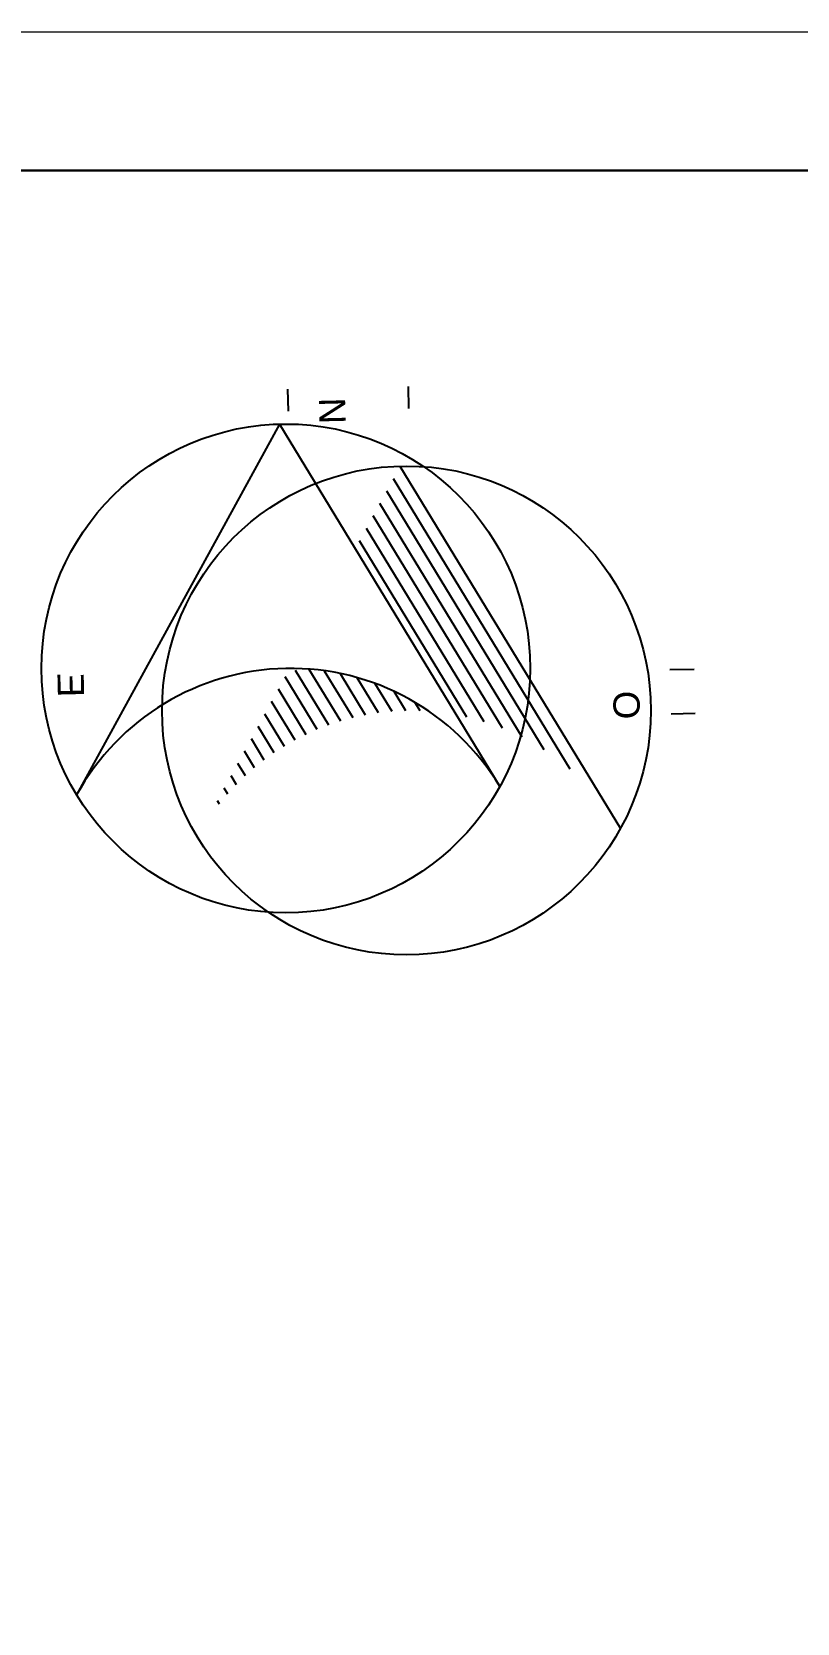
# Model space of a CAD drawing. Header units: millimetres. Extents: x -1615 to -538, y 177 to 397.
# Drawn here: x -1164.13 to -1146.5, y 360.57 to 397.21 of the extents above; entities that cross this region are included whole.
import ezdxf

# ---------------------------------------------------------------- set-up
doc = ezdxf.new("R2010")
doc.units = ezdxf.units.MM
for name, color, linetype in [('LOCALES', 2, 'Continuous'), ('MUROS', 1, 'Continuous'), ('TITULOS', 5, 'Continuous')]:
    doc.layers.add(name, color=color, linetype=linetype)
doc.layers.add('muros bajos', color=252, linetype='Continuous', lineweight=20)
doc.styles.add('LOCALES', font='ARIAL.TTF', dxfattribs={"height": 0.25})

msp = doc.modelspace()

# ---------------------------------------------------------------- linework, layer by layer
for p, q in [((-1155.806, 386.925), (-1151.738, 380.239)), ((-1155.65, 387.21), (-1150.574, 378.868)), ((-1155.962, 386.64), (-1152.34, 380.687)), ((-1156.118, 386.355), (-1152.846, 380.978)), ((-1156.43, 385.785), (-1153.72, 381.333)), ((-1156.274, 386.07), (-1153.3, 381.184)), ((-1156.586, 385.5), (-1154.115, 381.44)), ((-1158.06, 382.511), (-1157.295, 381.254)), ((-1157.747, 382.537), (-1157.021, 381.345)), ((-1157.395, 382.5), (-1156.739, 381.422)), ((-1158.301, 382.365), (-1157.562, 381.151)), ((-1157.027, 382.436), (-1156.448, 381.486)), ((-1156.64, 382.342), (-1156.149, 381.535)), ((-1156.23, 382.209), (-1155.84, 381.568)), ((-1158.612, 381.795), (-1158.072, 380.907)), ((-1158.457, 382.08), (-1157.821, 381.035)), ((-1155.789, 382.026), (-1155.521, 381.585)), ((-1155.304, 381.77), (-1155.19, 381.583)), ((-1158.768, 381.51), (-1158.316, 380.766)), ((-1158.924, 381.225), (-1158.553, 380.614)), ((-1159.236, 380.655), (-1159.004, 380.273)), ((-1159.08, 380.94), (-1158.782, 380.45)), ((-1159.392, 380.37), (-1159.218, 380.084)), ((-1159.548, 380.085), (-1159.425, 379.882)), ((-1159.704, 379.8), (-1159.623, 379.667)), ((-1159.86, 379.515), (-1159.813, 379.438))]:
    msp.add_line(p, q)
at = {"color": 3, "lineweight": 30}
msp.add_lwpolyline([(-1217.76, 180.593), (-1217.76, 394.012), (-1217.76, 394.012), (-1079.34, 394.012), (-1079.34, 394.012), (-1079.34, 180.593)], close=True, dxfattribs=at)
for centre in [(-1158.278, 382.552), (-1155.501, 381.585)]:
    msp.add_circle(centre, 5.627)
at = {"layer": 'MUROS', "color": 1}
for p, q in [((-1158.237, 388.98), (-1158.225, 388.472)), ((-1155.463, 389.043), (-1155.451, 388.536)), ((-1158.427, 388.177), (-1163.095, 379.644)), ((-1158.427, 388.177), (-1153.35, 379.835))]:
    msp.add_line(p, q, dxfattribs=at)
msp.add_arc((-1158.167, 376.926), 5.627, 31.1239, 151.1239, dxfattribs=at)
at = {"layer": 'muros bajos', "color": 5}
msp.add_lwpolyline([(-1076.145, 397.208), (-1076.145, 177.397), (-1220.955, 177.397), (-1220.955, 397.208), (-1220.955, 397.208), (-1076.145, 397.208)], close=True, dxfattribs=at)
at = {"layer": 'TITULOS'}
for p, q in [((-1149.433, 382.526), (-1148.876, 382.539)), ((-1149.409, 381.509), (-1148.852, 381.522))]:
    msp.add_line(p, q, dxfattribs=at)

# ---------------------------------------------------------------- texts
at = {"layer": 'LOCALES', "ltscale": 0.05, "style": 'LOCALES'}
msp.add_text('N', height=0.605, rotation=91.3205, dxfattribs=at).set_placement((-1156.9, 388.184))
at = {"layer": 'LOCALES', "ltscale": 0.05, "style": 'LOCALES', "text_generation_flag": 2}
for s, rotation, p in [('E', 271.3205, (-1163.525, 381.881)), ('O', 91.3205, (-1150.138, 382.044))]:
    msp.add_text(s, height=0.605, rotation=rotation, dxfattribs=at).set_placement(p)

doc.saveas('drawing.dxf')
